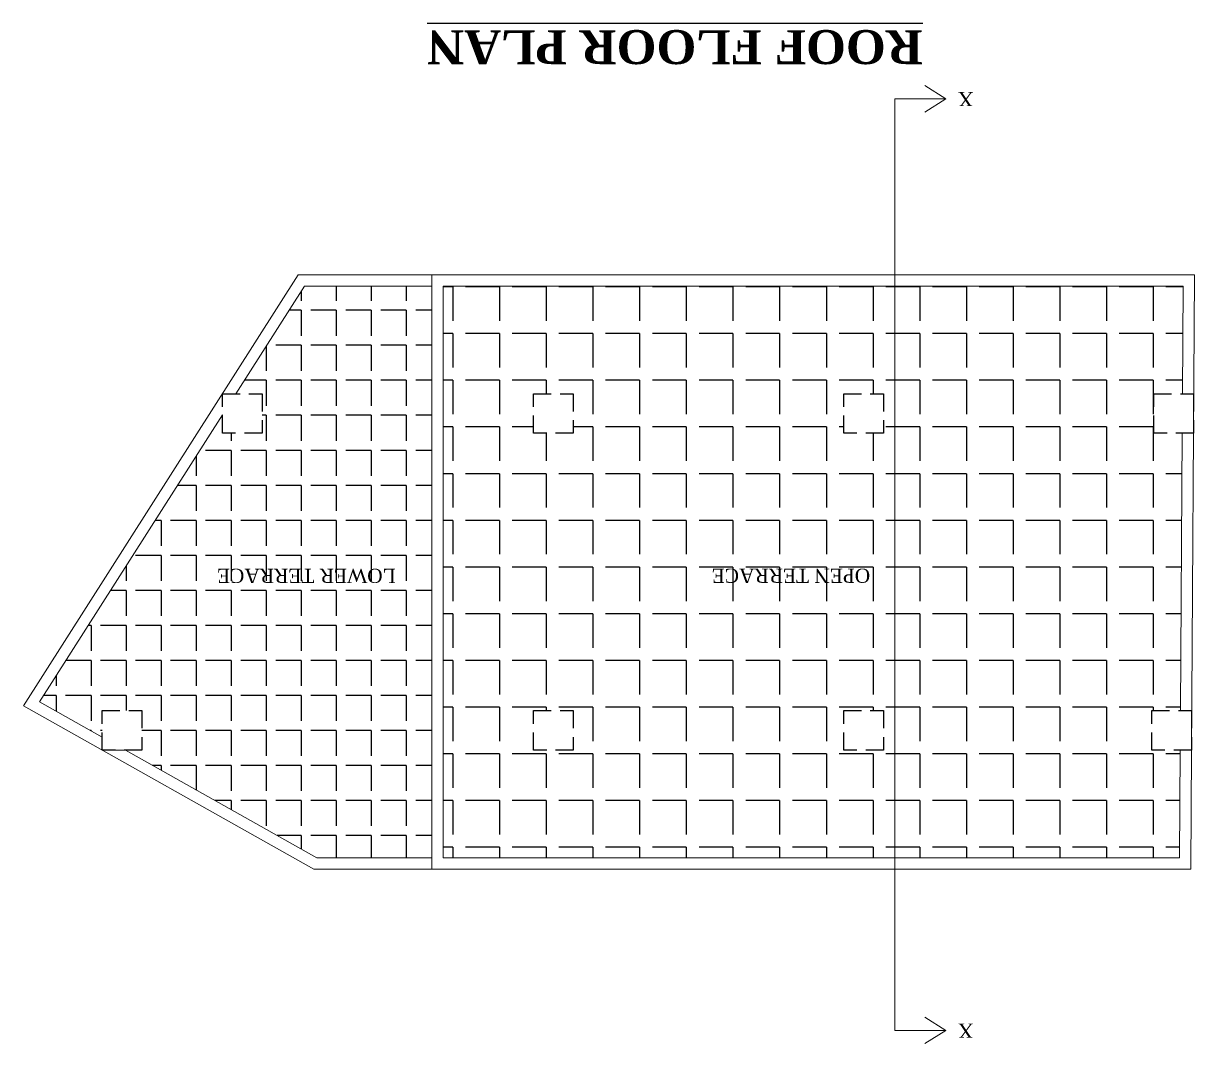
# Model space of a CAD drawing. Header units: inches. Extents: x 4069 to 291496, y -47643 to 12535.
# Drawn here: x 30878.9 to 31292.9, y 3483.7 to 3844.3 of the extents above; entities that cross this region are included whole.
import ezdxf

# ---------------------------------------------------------------- set-up
doc = ezdxf.new("R2010")
doc.units = ezdxf.units.IN
doc.header["$LTSCALE"] = 5
doc.header["$MEASUREMENT"] = 0
doc.linetypes.add('HIDDEN', pattern=[0.375, 0.25, -0.125])
doc.layers.add('A-WALL', color=7, linetype='Continuous', lineweight=9)
doc.layers.add('TEXT', color=6, linetype='Continuous')
doc.layers.add('WALL', color=7, linetype='Continuous')
doc.styles.add('ordinary', font='times.ttf')
pattern_1 = [(180, (59031.191, 5203.117), (-2e-15, -16.5), [12, -4.5]), (270, (59031.191, 5203.117), (16.5, -3e-15), [12, -4.5])]

msp = doc.modelspace()

# ---------------------------------------------------------------- hatches: boundary and pattern name
at = {"layer": 'WALL', "linetype": 'ByBlock', "ltscale": 5, "true_color": 0xf8991e}
h = msp.add_hatch(dxfattribs=at)
h.set_pattern_fill('ANGLE', color=30, scale=45, angle=180)
h.set_pattern_definition([(180, (59031.191, 5203.117), (-2e-15, -12.375), [9, -3.375]), (270, (59031.191, 5203.117), (12.375, -2e-15), [9, -3.375])])
h.paths.add_polyline_path([(31023.24912, 3751.39604), (30978.21626, 3751.39604), (30953.99272, 3713.39604), (30963.24912, 3713.39604), (30963.24912, 3699.39604), (30949.24912, 3699.39604), (30949.24912, 3705.95466), (30884.55856, 3604.47318), (30906.79549, 3591.98377), (30906.79549, 3601.39604), (30920.79549, 3601.39604), (30920.79549, 3587.39604), (30914.96377, 3587.39604), (30982.62136, 3549.39604), (31023.24912, 3549.39604)])
h.paths.add_polyline_path([(31011.02204, 3654.351), (30946.7989, 3654.35143), (30946.79883, 3643.67551), (31011.02197, 3643.67508)], flags=24)
h = msp.add_hatch(dxfattribs=at)
h.set_pattern_fill('ANGLE', color=30, scale=60, angle=180)
h.set_pattern_definition(pattern_1)
h.paths.add_polyline_path([(31027.24912, 3549.39604), (31186.92547, 3549.39604), (31186.92547, 3751.39604), (31027.24912, 3751.39604)])
h.paths.add_polyline_path([(31168.87023, 3601.39604), (31182.87023, 3601.39604), (31182.87023, 3587.39604), (31168.87023, 3587.39604)], flags=16)
h.paths.add_polyline_path([(31168.87023, 3699.39604), (31168.87023, 3713.39604), (31182.87023, 3713.39604), (31182.87023, 3699.39604)], flags=16)
h.paths.add_polyline_path([(31073.24912, 3601.39604), (31073.24912, 3587.39604), (31059.24912, 3587.39604), (31059.24912, 3601.39604)], flags=16)
h.paths.add_polyline_path([(31073.24912, 3699.39604), (31059.24912, 3699.39604), (31059.24912, 3713.39604), (31073.24912, 3713.39604)], flags=16)
h.paths.add_polyline_path([(31178.87099, 3654.35102), (31121.61252, 3654.35141), (31121.61245, 3643.67549), (31178.87092, 3643.6751)], flags=24)
h = msp.add_hatch(dxfattribs=at)
h.set_pattern_fill('ANGLE', color=30, scale=60, angle=180)
h.set_pattern_definition(pattern_1)
h.paths.add_polyline_path([(31186.92547, 3549.39604), (31287.51188, 3549.39604), (31287.75999, 3587.39604), (31277.76007, 3587.39604), (31277.76007, 3601.39604), (31287.8514, 3601.39604), (31288.49126, 3699.39604), (31278.49135, 3699.39604), (31278.49135, 3713.39604), (31288.58267, 3713.39604), (31288.83078, 3751.39604), (31186.92547, 3751.39604)])

# ---------------------------------------------------------------- linework, layer by layer
at = {"layer": 'A-WALL', "ltscale": 5}
for p, q in [((31204.92547, 3817.59993), (31197.49632, 3822.27914)), ((31186.92547, 3817.59993), (31186.92547, 3488.39604)), ((31186.92547, 3817.59993), (31204.92547, 3817.59993)), ((31204.92547, 3817.59993), (31197.49632, 3812.92072)), ((30976.02251, 3755.39604), (30878.91208, 3603.05681)), ((31292.85698, 3755.39604), (30976.02251, 3755.39604)), ((31023.24912, 3755.39604), (31023.24912, 3545.39604)), ((31291.76007, 3587.39604), (31292.85698, 3755.39604)), ((30978.21626, 3751.39604), (30953.99272, 3713.39604)), ((30978.21626, 3751.39604), (30953.99272, 3713.39604)), ((31023.24912, 3751.39604), (30978.21626, 3751.39604)), ((31288.83078, 3751.39604), (31027.24912, 3751.39604)), ((31027.24912, 3751.39604), (31027.24912, 3549.39604)), ((31288.58267, 3713.39604), (31288.83078, 3751.39604)), ((31288.83078, 3751.39604), (31288.58267, 3713.39604)), ((30949.24912, 3705.95466), (30884.55856, 3604.47318)), ((31288.49126, 3699.39604), (31287.8514, 3601.39604)), ((30981.57493, 3545.39604), (30878.91208, 3603.05681)), ((30906.79549, 3591.98377), (30884.55856, 3604.47318)), ((30920.79549, 3589.8553), (30920.75781, 3589.87647)), ((30906.79549, 3587.39604), (30920.79549, 3587.39604)), ((30982.62136, 3549.39604), (30914.96377, 3587.39604)), ((31287.75999, 3587.39604), (31287.51188, 3549.39604)), ((31291.76007, 3587.39604), (31291.48584, 3545.39604)), ((31023.24912, 3549.39604), (30982.62136, 3549.39604)), ((31287.51188, 3549.39604), (31027.24912, 3549.39604)), ((31291.48584, 3545.39604), (30981.57493, 3545.39604)), ((31204.92547, 3488.39604), (31197.49632, 3493.07525)), ((31186.92547, 3488.39604), (31204.92547, 3488.39604)), ((31204.92547, 3488.39604), (31197.49632, 3483.71683))]:
    msp.add_line(p, q, dxfattribs=at)
at = {"layer": 'WALL', "color": 2, "linetype": 'HIDDEN', "ltscale": 5, "elevation": -58.16904}
for points in [[(30963.24912, 3699.39604), (30949.24912, 3699.39604), (30949.24912, 3713.39604), (30963.24912, 3713.39604)], [(31073.24912, 3699.39604), (31059.24912, 3699.39604), (31059.24912, 3713.39604), (31073.24912, 3713.39604)], [(31182.87023, 3699.39604), (31168.87023, 3699.39604), (31168.87023, 3713.39604), (31182.87023, 3713.39604)], [(31292.49135, 3699.39604), (31278.49135, 3699.39604), (31278.49135, 3713.39604), (31292.49135, 3713.39604)], [(30920.79549, 3587.39604), (30906.79549, 3587.39604), (30906.79549, 3601.39604), (30920.79549, 3601.39604)], [(31073.24912, 3587.39604), (31059.24912, 3587.39604), (31059.24912, 3601.39604), (31073.24912, 3601.39604)], [(31182.87023, 3587.39604), (31168.87023, 3587.39604), (31168.87023, 3601.39604), (31182.87023, 3601.39604)], [(31291.76007, 3587.39604), (31277.76007, 3587.39604), (31277.76007, 3601.39604), (31291.76007, 3601.39604)]]:
    msp.add_lwpolyline(points, close=True, dxfattribs=at)

# ---------------------------------------------------------------- texts
at = {"layer": 'TEXT', "style": 'ordinary'}
for p in [(31214.70717, 3820.01478, -58.16904), (31214.70717, 3490.8109, -58.16904)]:
    msp.add_text('X', height=5, rotation=180, dxfattribs=at).set_placement(p)
at = {"layer": 'TEXT', "insert": (31109.21663, 3842.03432), "char_height": 12, "width": 219.8150831, "attachment_point": 8, "rotation": 179.9996119, "style": 'ordinary'}
msp.add_mtext('{\\fTimes New Roman|b1|i0|c0|p18;\\LROOF FLOOR PLAN}', dxfattribs=at)
at = {"layer": 'TEXT', "char_height": 5, "attachment_point": 8, "rotation": 179.9996119, "style": 'ordinary'}
for s, insert in [('LOWER TERRACE', (30978.92127, 3651.61599)), ('OPEN TERRACE', (31150.19668, 3651.61599))]:
    msp.add_mtext_dynamic_manual_height_columns(s, width=101.5687276, gutter_width=1720.71691, heights=[0], dxfattribs=dict(at, insert=insert))

doc.saveas('drawing.dxf')
